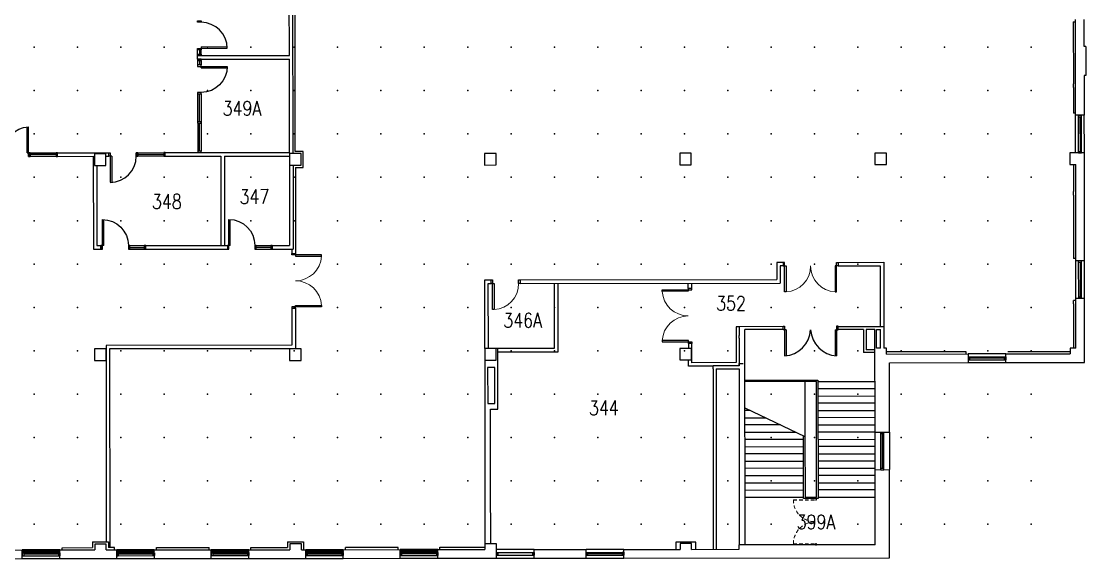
# Model space of a CAD drawing. Header units: millimetres. Extents: x 9 to 202, y 19 to 142.
# Drawn here: x 122.3 to 201.9, y 18.6 to 58.8 of the extents above; entities that cross this region are included whole.
import ezdxf
from ezdxf.enums import TextEntityAlignment as Align

# ---------------------------------------------------------------- set-up
doc = ezdxf.new("R2010")
doc.units = ezdxf.units.MM
doc.linetypes.add('DGN Style 2', pattern=[0.434976, 0.260986, -0.17399])
for name, color, linetype in [('A-DOOR', 2, 'Continuous'), ('A-FLOR-IDEN', 202, 'Continuous'), ('A-FLOR-STRS', 1, 'Continuous'), ('A-GLAZ', 5, 'Continuous'), ('A-WALL', 7, 'Continuous')]:
    doc.layers.add(name, color=color, linetype=linetype)
doc.styles.add('RomanS', font='romans.shx', dxfattribs={"width": 0.85})

# ---------------------------------------------------------------- blocks, each defined once
blk = doc.blocks.new('*U16')
blk.add_point((0, 0))
blk = doc.blocks.new('*U17')
at = {"color": 0, "linetype": 'ByBlock', "lineweight": -2, "transparency": 16777216}
for p in [(113.3895, 35.6367), (116.6292, 35.6367), (119.8689, 35.6367), (123.1086, 35.6367), (126.3483, 35.6367), (129.588, 35.6367), (132.8277, 35.6367), (136.0674, 35.6367), (139.3071, 35.6367), (142.5468, 35.6367), (145.7865, 35.6367), (149.0262, 35.6367), (152.2659, 35.6367), (155.5056, 35.6367), (158.7453, 35.6367), (161.985, 35.6367), (165.2247, 35.6367), (168.4644, 35.6367), (171.7041, 35.6367), (174.9438, 35.6367), (178.1835, 35.6367), (181.4232, 35.6367), (184.6629, 35.6367), (187.9026, 35.6367), (113.3895, 32.397), (116.6292, 32.397), (119.8689, 32.397), (123.1086, 32.397), (126.3483, 32.397), (129.588, 32.397), (132.8277, 32.397), (136.0674, 32.397), (139.3071, 32.397), (142.5468, 32.397), (145.7865, 32.397), (149.0262, 32.397), (152.2659, 32.397), (155.5056, 32.397), (158.7453, 32.397), (161.985, 32.397), (165.2247, 32.397), (168.4644, 32.397), (171.7041, 32.397), (174.9438, 32.397), (178.1835, 32.397), (181.4232, 32.397), (184.6629, 32.397), (187.9026, 32.397), (113.3895, 29.1573), (116.6292, 29.1573), (119.8689, 29.1573), (123.1086, 29.1573), (126.3483, 29.1573), (129.588, 29.1573), (132.8277, 29.1573), (136.0674, 29.1573), (139.3071, 29.1573), (142.5468, 29.1573), (145.7865, 29.1573), (149.0262, 29.1573), (152.2659, 29.1573), (155.5056, 29.1573), (158.7453, 29.1573), (161.985, 29.1573), (165.2247, 29.1573), (168.4644, 29.1573), (171.7041, 29.1573), (174.9438, 29.1573), (178.1835, 29.1573), (181.4232, 29.1573), (184.6629, 29.1573), (187.9026, 29.1573), (113.3895, 25.9176), (116.6292, 25.9176), (119.8689, 25.9176), (123.1086, 25.9176), (126.3483, 25.9176), (129.588, 25.9176), (132.8277, 25.9176), (136.0674, 25.9176), (139.3071, 25.9176), (142.5468, 25.9176), (145.7865, 25.9176), (149.0262, 25.9176), (152.2659, 25.9176), (155.5056, 25.9176), (158.7453, 25.9176), (161.985, 25.9176), (165.2247, 25.9176), (168.4644, 25.9176), (171.7041, 25.9176), (174.9438, 25.9176), (178.1835, 25.9176), (181.4232, 25.9176), (184.6629, 25.9176), (187.9026, 25.9176), (113.3895, 22.6779), (116.6292, 22.6779), (119.8689, 22.6779), (123.1086, 22.6779), (126.3483, 22.6779), (129.588, 22.6779), (132.8277, 22.6779), (136.0674, 22.6779), (139.3071, 22.6779), (142.5468, 22.6779), (145.7865, 22.6779), (149.0262, 22.6779), (152.2659, 22.6779), (155.5056, 22.6779), (158.7453, 22.6779), (161.985, 22.6779), (165.2247, 22.6779), (168.4644, 22.6779), (171.7041, 22.6779), (174.9438, 22.6779), (178.1835, 22.6779), (181.4232, 22.6779), (184.6629, 22.6779), (187.9026, 22.6779), (113.3895, 19.4382), (116.6292, 19.4382), (119.8689, 19.4382), (123.1086, 19.4382), (126.3483, 19.4382), (129.588, 19.4382), (132.8277, 19.4382), (136.0674, 19.4382), (139.3071, 19.4382), (142.5468, 19.4382), (145.7865, 19.4382), (149.0262, 19.4382), (152.2659, 19.4382), (155.5056, 19.4382), (158.7453, 19.4382), (161.985, 19.4382), (165.2247, 19.4382), (168.4644, 19.4382), (171.7041, 19.4382), (174.9438, 19.4382), (178.1835, 19.4382), (181.4232, 19.4382), (184.6629, 19.4382), (187.9026, 19.4382), (113.3895, 16.1985), (116.6292, 16.1985), (119.8689, 16.1985), (123.1086, 16.1985), (126.3483, 16.1985), (129.588, 16.1985), (132.8277, 16.1985), (136.0674, 16.1985), (139.3071, 16.1985), (142.5468, 16.1985), (145.7865, 16.1985), (149.0262, 16.1985), (152.2659, 16.1985), (155.5056, 16.1985), (158.7453, 16.1985), (161.985, 16.1985), (165.2247, 16.1985), (168.4644, 16.1985), (171.7041, 16.1985), (174.9438, 16.1985), (178.1835, 16.1985), (181.4232, 16.1985), (184.6629, 16.1985), (187.9026, 16.1985), (113.3895, 12.9588), (116.6292, 12.9588), (119.8689, 12.9588), (123.1086, 12.9588), (126.3483, 12.9588), (129.588, 12.9588), (132.8277, 12.9588), (136.0674, 12.9588), (139.3071, 12.9588), (142.5468, 12.9588), (145.7865, 12.9588), (149.0262, 12.9588), (152.2659, 12.9588), (155.5056, 12.9588), (158.7453, 12.9588), (161.985, 12.9588), (165.2247, 12.9588), (168.4644, 12.9588), (171.7041, 12.9588), (174.9438, 12.9588), (178.1835, 12.9588), (181.4232, 12.9588), (184.6629, 12.9588), (187.9026, 12.9588), (113.3895, 9.7191), (116.6292, 9.7191), (119.8689, 9.7191), (123.1086, 9.7191), (126.3483, 9.7191), (129.588, 9.7191), (132.8277, 9.7191), (136.0674, 9.7191), (139.3071, 9.7191), (142.5468, 9.7191), (145.7865, 9.7191), (149.0262, 9.7191), (152.2659, 9.7191), (155.5056, 9.7191), (158.7453, 9.7191), (161.985, 9.7191), (165.2247, 9.7191), (168.4644, 9.7191), (171.7041, 9.7191), (174.9438, 9.7191), (178.1835, 9.7191), (181.4232, 9.7191), (184.6629, 9.7191), (187.9026, 9.7191), (113.3895, 6.4794), (116.6292, 6.4794), (119.8689, 6.4794), (123.1086, 6.4794), (126.3483, 6.4794), (129.588, 6.4794), (132.8277, 6.4794), (136.0674, 6.4794), (139.3071, 6.4794), (142.5468, 6.4794), (145.7865, 6.4794), (149.0262, 6.4794), (152.2659, 6.4794), (155.5056, 6.4794), (158.7453, 6.4794), (161.985, 6.4794), (165.2247, 6.4794), (168.4644, 6.4794), (171.7041, 6.4794), (174.9438, 6.4794), (178.1835, 6.4794), (181.4232, 6.4794), (184.6629, 6.4794), (187.9026, 6.4794), (113.3895, 3.2397), (116.6292, 3.2397), (119.8689, 3.2397), (123.1086, 3.2397), (126.3483, 3.2397), (129.588, 3.2397), (132.8277, 3.2397), (136.0674, 3.2397), (139.3071, 3.2397), (142.5468, 3.2397), (145.7865, 3.2397), (149.0262, 3.2397), (152.2659, 3.2397), (155.5056, 3.2397), (158.7453, 3.2397), (161.985, 3.2397), (165.2247, 3.2397), (168.4644, 3.2397), (171.7041, 3.2397), (174.9438, 3.2397), (178.1835, 3.2397), (181.4232, 3.2397), (184.6629, 3.2397), (187.9026, 3.2397), (113.3895, 0), (116.6292, 0), (119.8689, 0), (123.1086, 0), (126.3483, 0), (129.588, 0), (132.8277, 0), (136.0674, 0), (139.3071, 0), (142.5468, 0), (145.7865, 0), (149.0262, 0), (152.2659, 0), (155.5056, 0), (158.7453, 0), (161.985, 0), (165.2247, 0), (168.4644, 0), (171.7041, 0), (174.9438, 0), (178.1835, 0), (181.4232, 0), (184.6629, 0), (187.9026, 0)]:
    blk.add_blockref('*U16', p, dxfattribs=at)

msp = doc.modelspace()

# ---------------------------------------------------------------- linework, layer by layer
at = {"layer": 'A-DOOR'}
for p, q in [((135.755, 56.847), (137.698, 56.849)), ((135.755, 56.847), (135.755, 56.739)), ((135.755, 56.739), (137.698, 56.741)), ((135.756, 55.389), (137.699, 55.391)), ((135.756, 55.281), (135.756, 55.389)), ((135.756, 55.281), (137.699, 55.283)), ((122.748, 48.937), (122.746, 50.881)), ((122.856, 48.938), (122.854, 50.881)), ((122.748, 48.937), (122.856, 48.938)), ((128.958, 48.673), (128.96, 46.73)), ((129.066, 48.673), (128.958, 48.673)), ((129.066, 48.673), (129.068, 46.73)), ((128.37, 42.004), (128.369, 43.947)), ((128.478, 42.004), (128.477, 43.947)), ((137.821, 42.012), (137.819, 43.956)), ((137.929, 42.012), (137.927, 43.956)), ((128.478, 42.004), (128.37, 42.004)), ((137.929, 42.012), (137.821, 42.012)), ((157.425, 39.169), (157.425, 39.439)), ((157.425, 39.439), (157.533, 39.439)), ((157.533, 39.169), (157.425, 39.169)), ((157.533, 39.439), (157.533, 39.169)), ((157.533, 39.169), (157.533, 39.169)), ((159.477, 39.171), (159.477, 39.441)), ((159.477, 39.441), (159.585, 39.441)), ((159.585, 39.171), (159.477, 39.171)), ((159.585, 39.441), (159.585, 39.171)), ((159.585, 39.171), (159.585, 39.171)), ((179.352, 35.706), (179.354, 33.762)), ((179.46, 35.706), (179.352, 35.706)), ((179.46, 35.706), (179.462, 33.763)), ((183.132, 35.709), (183.134, 33.766)), ((183.132, 35.709), (183.24, 35.709)), ((183.24, 35.709), (183.242, 33.766))]:
    msp.add_line(p, q, dxfattribs=at)
at = {"layer": 'A-DOOR', "linetype": 'DGN Style 2'}
for p, q in [((180.013, 23.016), (181.659, 23.018)), ((180.016, 19.722), (181.662, 19.724))]:
    msp.add_line(p, q, dxfattribs=at)
at = {"layer": 'A-DOOR', "flags": 128}
for points in [[(135.753, 58.791), (135.753, 58.683), (135.483, 58.683), (135.483, 58.791), (135.753, 58.791)], [(135.755, 56.739), (135.755, 56.631), (135.485, 56.631), (135.485, 56.739), (135.755, 56.739)], [(135.756, 55.389), (135.756, 55.497), (135.486, 55.497), (135.486, 55.389), (135.756, 55.389)], [(135.758, 53.337), (135.758, 53.445), (135.488, 53.445), (135.488, 53.337), (135.758, 53.337)], [(122.856, 48.938), (122.964, 48.938), (122.964, 48.668), (122.856, 48.668), (122.856, 48.938)], [(128.958, 48.673), (128.85, 48.673), (128.85, 48.943), (128.958, 48.943), (128.958, 48.673)], [(131.01, 48.675), (130.902, 48.675), (130.902, 48.945), (131.01, 48.945), (131.01, 48.675)], [(128.37, 42.004), (128.262, 42.004), (128.263, 41.734), (128.371, 41.734), (128.37, 42.004)], [(130.422, 42.006), (130.314, 42.005), (130.315, 41.735), (130.423, 41.736), (130.422, 42.006)], [(137.821, 42.012), (137.713, 42.012), (137.713, 41.742), (137.821, 41.742), (137.821, 42.012)], [(139.873, 42.014), (139.765, 42.014), (139.765, 41.744), (139.873, 41.744), (139.873, 42.014)], [(179.348, 40.484), (179.348, 40.747), (179.24, 40.747), (179.24, 40.484), (179.348, 40.484)], [(183.236, 40.487), (183.236, 40.751), (183.344, 40.751), (183.344, 40.487), (183.236, 40.487)], [(179.35, 38.541), (179.348, 40.484), (179.456, 40.484), (179.458, 38.541), (179.35, 38.541)], [(183.238, 38.544), (183.236, 40.487), (183.128, 40.487), (183.13, 38.544), (183.238, 38.544)], [(157.535, 37.226), (157.533, 39.169), (157.641, 39.169), (157.643, 37.226), (157.535, 37.226)], [(170.211, 38.694), (172.154, 38.696), (172.154, 38.588), (170.211, 38.586), (170.211, 38.694)], [(172.154, 38.696), (172.417, 38.696), (172.417, 38.804), (172.154, 38.804), (172.154, 38.696)], [(179.352, 35.706), (179.244, 35.706), (179.244, 35.976), (179.352, 35.976), (179.352, 35.706)], [(183.24, 35.709), (183.348, 35.709), (183.348, 35.979), (183.24, 35.979), (183.24, 35.709)], [(170.214, 34.806), (172.158, 34.808), (172.158, 34.916), (170.214, 34.914), (170.214, 34.806)], [(172.158, 34.808), (172.421, 34.809), (172.421, 34.701), (172.158, 34.7), (172.158, 34.808)]]:
    msp.add_lwpolyline(points, close=True, dxfattribs=at)
at = {"layer": 'A-DOOR', "extrusion": (0, 0, -1), "flags": 128}
for points in [[(-142.796, 41.315), (-142.533, 41.315), (-142.532, 41.423), (-142.796, 41.423), (-142.796, 41.315)], [(-144.739, 41.317), (-142.796, 41.315), (-142.796, 41.207), (-144.739, 41.209), (-144.739, 41.317)], [(-142.799, 37.427), (-142.536, 37.427), (-142.536, 37.319), (-142.8, 37.319), (-142.799, 37.427)], [(-144.743, 37.429), (-142.799, 37.427), (-142.799, 37.535), (-144.742, 37.537), (-144.743, 37.429)]]:
    msp.add_lwpolyline(points, close=True, dxfattribs=at)
at = {"layer": 'A-DOOR', "linetype": 'DGN Style 2', "flags": 128}
for points in [[(181.659, 23.018), (181.74, 23.018), (181.74, 23.099), (181.659, 23.099), (181.659, 23.018)], [(181.662, 19.643), (181.743, 19.643), (181.743, 19.724), (181.662, 19.724), (181.662, 19.643)]]:
    msp.add_lwpolyline(points, close=True, dxfattribs=at)
at = {"layer": 'A-DOOR'}
for centre, radius, start, end in [((135.755, 56.739), 1.944, 0.05281, 90.05281), ((128.958, 48.673), 1.944, 270.05281, 0.05281), ((179.21, 35.848), 2.091, 273.94776, 356.15785), ((183.382, 35.851), 2.091, 183.94776, 266.15785)]:
    msp.add_arc(centre, radius, start, end, dxfattribs=at)
at = {"layer": 'A-DOOR', "extrusion": (0, 0, -1)}
for centre, radius, start, end in [((-135.756, 55.389), 1.944, 179.94719, 269.94719), ((-122.998, 48.796), 2.091, 3.84215, 86.05224), ((-128.37, 42.004), 1.944, 89.94719, 179.94719), ((-137.821, 42.012), 1.944, 89.94719, 179.94719)]:
    msp.add_arc(centre, radius, start, end, dxfattribs=at)
at = {"layer": 'A-DOOR', "lineweight": 18, "extrusion": (0, 0, -1)}
for centre, major_axis in [((142.795, 41.289), (-1.946, -0.002)), ((183.21, 40.488), (-0.002, 1.946)), ((172.158, 34.834), (1.946, 0.002))]:
    msp.add_ellipse(centre, major_axis=major_axis, ratio=0.985612, start_param=3.184239, end_param=4.711971, dxfattribs=at)
at = {"layer": 'A-DOOR', "lineweight": 18}
for centre, major_axis in [((179.374, 40.485), (-0.002, 1.946)), ((142.799, 37.453), (-1.946, -0.002)), ((157.559, 39.17), (-0.002, 1.946)), ((172.155, 38.67), (1.946, 0.002))]:
    msp.add_ellipse(centre, major_axis=major_axis, ratio=0.985612, start_param=3.184239, end_param=4.711971, dxfattribs=at)
at = {"layer": 'A-DOOR', "linetype": 'DGN Style 2', "lineweight": 18}
msp.add_ellipse((181.66, 22.984), major_axis=(1.648, 0.002), ratio=0.978408, start_param=3.120385, end_param=4.711971, dxfattribs=at)
at = {"layer": 'A-DOOR', "linetype": 'DGN Style 2', "lineweight": 18, "extrusion": (0, 0, -1)}
msp.add_ellipse((181.663, 19.758), major_axis=(1.648, 0.002), ratio=0.978408, start_param=3.120385, end_param=4.711971, dxfattribs=at)
at = {"layer": 'A-FLOR-STRS'}
for p, q in [((180.868, 31.846), (180.872, 27.732)), ((181.84, 31.847), (186.106, 31.851)), ((186.106, 31.311), (181.84, 31.307)), ((181.841, 30.767), (186.107, 30.771)), ((186.107, 30.231), (181.841, 30.227)), ((176.388, 29.871), (180.872, 27.732)), ((176.783, 29.682), (176.388, 29.682)), ((181.842, 29.687), (186.108, 29.691)), ((176.388, 29.142), (177.913, 29.143)), ((186.108, 29.151), (181.842, 29.147)), ((179.043, 28.604), (176.389, 28.602)), ((176.389, 28.062), (180.173, 28.065)), ((181.843, 28.607), (186.109, 28.611)), ((186.109, 28.071), (181.843, 28.067)), ((180.764, 27.526), (176.39, 27.522)), ((181.844, 27.527), (186.11, 27.531)), ((176.39, 26.982), (180.764, 26.986)), ((180.765, 26.446), (176.391, 26.442)), ((186.11, 26.991), (181.844, 26.987)), ((181.845, 26.447), (186.111, 26.451)), ((176.391, 25.902), (180.765, 25.906)), ((186.111, 25.911), (181.845, 25.907)), ((180.766, 25.366), (176.392, 25.362)), ((176.392, 24.822), (180.766, 24.826)), ((181.846, 25.367), (186.112, 25.371)), ((186.112, 24.831), (181.846, 24.827)), ((176.393, 24.282), (180.767, 24.286)), ((181.847, 24.287), (186.113, 24.291)), ((176.393, 23.742), (180.767, 23.746)), ((176.394, 23.202), (180.768, 23.206)), ((186.113, 23.751), (181.847, 23.747)), ((181.848, 23.207), (186.114, 23.211))]:
    msp.add_line(p, q, dxfattribs=at)
at = {"layer": 'A-FLOR-STRS', "flags": 128}
msp.add_lwpolyline([(176.386, 31.95), (181.84, 31.955), (181.848, 23.099), (180.768, 23.098), (180.764, 27.784), (180.872, 27.732), (180.876, 23.206), (181.74, 23.207), (181.732, 31.847), (176.386, 31.842)], dxfattribs=at)
at = {"layer": 'A-GLAZ'}
for p, q in [((135.485, 56.307), (135.485, 56.631)), ((135.62, 56.631), (135.62, 56.307)), ((135.755, 56.307), (135.755, 56.631)), ((135.486, 55.821), (135.486, 55.497)), ((135.621, 55.821), (135.621, 55.497)), ((135.756, 55.821), (135.756, 55.497)), ((135.488, 53.337), (135.492, 49.057)), ((135.625, 51.251), (135.623, 53.337)), ((135.758, 53.337), (135.762, 49.057)), ((201.316, 51.629), (201.316, 51.737)), ((201.316, 51.737), (201.532, 51.737)), ((201.532, 51.629), (201.532, 51.737)), ((135.627, 49.057), (135.625, 51.143)), ((201.318, 49.037), (201.316, 51.629)), ((201.316, 51.629), (201.532, 51.629)), ((201.424, 51.629), (201.426, 49.037)), ((201.534, 49.037), (201.532, 51.629)), ((122.964, 48.938), (124.949, 48.939)), ((124.908, 48.804), (122.964, 48.803)), ((124.949, 48.669), (122.964, 48.668)), ((131.01, 48.945), (132.954, 48.947)), ((132.954, 48.812), (131.01, 48.81)), ((132.954, 48.677), (131.01, 48.675)), ((201.318, 48.929), (201.318, 49.037)), ((201.318, 49.037), (201.534, 49.037)), ((201.318, 48.929), (201.534, 48.929)), ((201.534, 48.929), (201.534, 49.037)), ((130.422, 42.006), (131.502, 42.007)), ((130.423, 41.871), (131.503, 41.872)), ((130.423, 41.736), (131.503, 41.737)), ((139.873, 42.014), (140.953, 42.015)), ((139.873, 41.879), (140.953, 41.88)), ((139.873, 41.744), (140.953, 41.745)), ((201.326, 40.775), (201.326, 40.883)), ((201.326, 40.883), (201.542, 40.883)), ((201.328, 38.183), (201.326, 40.775)), ((201.326, 40.775), (201.542, 40.775)), ((201.434, 40.775), (201.436, 38.183)), ((201.542, 40.775), (201.542, 40.883)), ((201.544, 38.183), (201.542, 40.775)), ((201.328, 38.075), (201.328, 38.183)), ((201.328, 38.183), (201.544, 38.183)), ((201.544, 38.075), (201.544, 38.183)), ((201.328, 38.075), (201.544, 38.075)), ((193.07, 33.693), (193.178, 33.693)), ((193.07, 33.693), (193.07, 33.477)), ((193.07, 33.477), (193.178, 33.477)), ((193.178, 33.693), (195.77, 33.696)), ((193.178, 33.693), (193.178, 33.477)), ((195.77, 33.588), (193.178, 33.585)), ((193.178, 33.477), (195.77, 33.48)), ((195.77, 33.696), (195.878, 33.696)), ((195.77, 33.696), (195.77, 33.48)), ((195.77, 33.48), (195.878, 33.48)), ((195.878, 33.696), (195.878, 33.48)), ((186.541, 27.963), (186.541, 28.071)), ((186.541, 28.071), (186.757, 28.071)), ((186.544, 25.371), (186.541, 27.963)), ((186.541, 27.963), (186.757, 27.963)), ((186.649, 27.963), (186.652, 25.371)), ((186.757, 27.963), (186.757, 28.071)), ((186.76, 25.371), (186.757, 27.963)), ((186.544, 25.263), (186.544, 25.371)), ((186.544, 25.371), (186.76, 25.371)), ((186.544, 25.263), (186.76, 25.263)), ((186.76, 25.263), (186.76, 25.371)), ((122.384, 19.048), (122.492, 19.048)), ((122.384, 19.048), (122.384, 18.832)), ((122.384, 18.832), (122.492, 18.832)), ((122.492, 19.048), (125.084, 19.051)), ((122.492, 19.048), (122.492, 18.832)), ((125.084, 18.943), (122.492, 18.94)), ((122.492, 18.832), (125.084, 18.835)), ((125.084, 19.051), (125.192, 19.051)), ((125.084, 19.051), (125.084, 18.835)), ((125.084, 18.835), (125.192, 18.835)), ((125.192, 19.051), (125.192, 18.835)), ((129.445, 19.055), (129.553, 19.055)), ((129.445, 19.055), (129.445, 18.839)), ((129.445, 18.839), (129.553, 18.839)), ((129.553, 19.055), (132.145, 19.057)), ((129.553, 19.055), (129.553, 18.839)), ((132.145, 18.949), (129.553, 18.947)), ((129.553, 18.839), (132.145, 18.841)), ((132.145, 19.057), (132.253, 19.057)), ((132.145, 19.057), (132.145, 18.841)), ((132.145, 18.841), (132.253, 18.841)), ((132.253, 19.057), (132.253, 18.841)), ((136.505, 19.061), (136.613, 19.061)), ((136.505, 19.061), (136.505, 18.845)), ((136.505, 18.845), (136.613, 18.845)), ((136.613, 19.061), (139.205, 19.064)), ((136.613, 19.061), (136.613, 18.845)), ((139.205, 18.956), (136.613, 18.953)), ((136.613, 18.845), (139.205, 18.848)), ((139.205, 19.064), (139.313, 19.064)), ((139.205, 19.064), (139.205, 18.848)), ((139.205, 18.848), (139.313, 18.848)), ((139.313, 19.064), (139.313, 18.848)), ((143.566, 19.068), (143.674, 19.068)), ((143.566, 19.068), (143.566, 18.852)), ((143.566, 18.852), (143.674, 18.852)), ((143.674, 19.068), (146.266, 19.07)), ((143.674, 19.068), (143.674, 18.852)), ((146.266, 18.962), (143.674, 18.96)), ((143.674, 18.852), (146.266, 18.854)), ((146.266, 19.07), (146.374, 19.07)), ((146.266, 19.07), (146.266, 18.854)), ((146.266, 18.854), (146.374, 18.854)), ((146.374, 19.07), (146.374, 18.854)), ((150.626, 19.074), (150.734, 19.074)), ((150.626, 19.074), (150.626, 18.858)), ((150.626, 18.858), (150.734, 18.858)), ((150.734, 19.074), (153.326, 19.077)), ((150.734, 19.074), (150.734, 18.858)), ((153.326, 18.969), (150.734, 18.966)), ((150.734, 18.858), (153.326, 18.861)), ((153.326, 19.077), (153.434, 19.077)), ((153.326, 19.077), (153.326, 18.861)), ((153.326, 18.861), (153.434, 18.861)), ((153.434, 19.077), (153.434, 18.861)), ((157.822, 19.081), (157.93, 19.081)), ((157.822, 19.081), (157.822, 18.865)), ((157.822, 18.865), (157.93, 18.865)), ((157.93, 19.081), (160.522, 19.083)), ((157.93, 19.081), (157.93, 18.865)), ((157.93, 18.865), (160.522, 18.867)), ((160.522, 19.083), (160.63, 19.083)), ((160.522, 19.083), (160.522, 18.867)), ((160.522, 18.867), (160.63, 18.867)), ((160.63, 19.083), (160.63, 18.867)), ((164.518, 19.087), (164.626, 19.087)), ((164.518, 19.087), (164.518, 18.871)), ((164.518, 18.871), (164.626, 18.871)), ((164.626, 19.087), (167.218, 19.089)), ((164.626, 19.087), (164.626, 18.871)), ((167.218, 18.981), (164.626, 18.979)), ((164.626, 18.871), (167.218, 18.873)), ((167.218, 19.089), (167.326, 19.09)), ((167.218, 19.089), (167.218, 18.873)), ((167.218, 18.873), (167.326, 18.874)), ((167.326, 19.09), (167.326, 18.874))]:
    msp.add_line(p, q, dxfattribs=at)
at = {"layer": 'A-GLAZ', "flags": 128}
for points in [[(135.755, 56.307), (135.755, 56.199), (135.485, 56.199), (135.485, 56.307), (135.755, 56.307)], [(135.756, 55.821), (135.756, 55.929), (135.486, 55.929), (135.486, 55.821), (135.756, 55.821)], [(135.76, 51.143), (135.76, 51.251), (135.49, 51.251), (135.49, 51.143), (135.76, 51.143)], [(122.964, 48.938), (122.856, 48.938), (122.856, 48.668), (122.964, 48.668), (122.964, 48.938)], [(125.016, 48.94), (124.908, 48.939), (124.908, 48.669), (125.016, 48.67), (125.016, 48.94)], [(130.902, 48.675), (131.01, 48.675), (131.01, 48.945), (130.902, 48.945), (130.902, 48.675)], [(133.062, 48.947), (132.954, 48.947), (132.954, 48.677), (133.062, 48.677), (133.062, 48.947)], [(135.762, 48.949), (135.762, 49.057), (135.492, 49.057), (135.492, 48.949), (135.762, 48.949)], [(130.422, 42.006), (130.314, 42.005), (130.315, 41.735), (130.423, 41.736), (130.422, 42.006)], [(131.61, 42.007), (131.502, 42.007), (131.503, 41.737), (131.611, 41.737), (131.61, 42.007)], [(139.873, 42.014), (139.765, 42.014), (139.765, 41.744), (139.873, 41.744), (139.873, 42.014)], [(141.061, 42.015), (140.953, 42.015), (140.953, 41.745), (141.061, 41.745), (141.061, 42.015)], [(122.384, 19.121), (125.192, 19.124), (125.192, 19.178), (122.384, 19.175), (122.384, 19.121)], [(129.445, 19.128), (132.253, 19.13), (132.252, 19.184), (129.444, 19.182), (129.445, 19.128)], [(136.505, 19.134), (139.313, 19.137), (139.313, 19.191), (136.505, 19.188), (136.505, 19.134)], [(143.572, 19.141), (146.38, 19.143), (146.38, 19.197), (143.572, 19.195), (143.572, 19.141)], [(150.633, 19.147), (153.441, 19.15), (153.441, 19.204), (150.633, 19.201), (150.633, 19.147)]]:
    msp.add_lwpolyline(points, close=True, dxfattribs=at)
at = {"layer": 'A-WALL'}
for p, q in [((142.343, 56.205), (142.337, 62.591)), ((142.62, 48.875), (142.607, 62.591)), ((142.789, 49.044), (142.776, 62.422)), ((201.1, 51.737), (201.093, 58.892)), ((201.743, 56.867), (201.741, 58.892)), ((200.924, 58.73), (200.929, 54.086)), ((200.924, 58.73), (201.093, 58.73)), ((201.851, 56.867), (201.743, 56.867)), ((201.851, 56.867), (201.853, 54.707)), ((135.485, 56.199), (142.343, 56.205)), ((135.486, 55.929), (135.485, 56.199)), ((135.486, 55.929), (142.344, 55.935)), ((142.35, 48.956), (142.344, 55.935)), ((201.853, 54.707), (201.745, 54.707)), ((201.745, 54.707), (201.748, 51.737)), ((200.929, 53.816), (200.929, 54.086)), ((200.929, 53.816), (200.931, 51.899)), ((201.099, 51.899), (200.931, 51.899)), ((201.748, 51.737), (201.1, 51.737)), ((201.102, 48.929), (201.1, 51.737)), ((201.75, 48.929), (201.748, 51.737)), ((125.016, 48.94), (128.85, 48.943)), ((125.016, 48.67), (125.016, 48.94)), ((125.016, 48.67), (127.689, 48.672)), ((127.689, 48.672), (127.696, 41.733)), ((128.634, 48.673), (128.85, 48.673)), ((128.85, 48.673), (128.85, 48.943)), ((133.062, 48.947), (142.35, 48.956)), ((133.062, 48.677), (133.062, 48.947)), ((133.062, 48.677), (137.22, 48.681)), ((137.22, 48.681), (137.226, 42.012)), ((137.49, 48.681), (142.35, 48.686)), ((137.49, 48.681), (137.496, 42.012)), ((201.75, 48.929), (201.102, 48.929)), ((201.758, 40.883), (201.75, 48.929)), ((127.96, 47.997), (127.965, 42.003)), ((142.351, 48.011), (142.356, 42.017)), ((142.621, 48.011), (142.627, 41.747)), ((142.79, 47.842), (142.795, 41.747)), ((200.934, 48.065), (200.936, 46.04)), ((201.11, 40.883), (201.103, 48.065)), ((200.936, 45.77), (200.936, 46.04)), ((200.936, 45.77), (200.941, 41.045)), ((127.696, 41.733), (128.263, 41.734)), ((127.965, 42.003), (128.262, 42.004)), ((128.263, 41.734), (128.262, 42.004)), ((131.61, 42.007), (137.226, 42.012)), ((131.611, 41.737), (131.61, 42.007)), ((131.611, 41.737), (137.713, 41.742)), ((137.226, 42.012), (137.713, 42.012)), ((137.713, 42.012), (137.713, 41.742)), ((141.061, 42.015), (142.356, 42.017)), ((141.061, 42.015), (141.061, 41.745)), ((141.061, 41.745), (142.627, 41.747)), ((142.532, 41.747), (142.532, 41.423)), ((142.795, 41.747), (142.796, 41.423)), ((179.24, 40.747), (178.76, 40.747)), ((178.76, 40.747), (178.762, 39.459)), ((183.344, 40.751), (186.759, 40.754)), ((186.759, 40.754), (186.764, 35.955)), ((201.109, 41.045), (200.941, 41.045)), ((201.11, 40.883), (201.758, 40.883)), ((201.112, 38.075), (201.11, 40.883)), ((201.76, 38.075), (201.758, 40.883)), ((179.24, 40.484), (179.024, 40.483)), ((179.024, 40.483), (179.025, 39.189)), ((183.344, 40.487), (186.496, 40.49)), ((186.496, 40.49), (186.5, 35.955)), ((156.939, 39.438), (157.425, 39.439)), ((156.944, 34.308), (156.939, 39.438)), ((157.209, 39.169), (157.425, 39.169)), ((157.214, 34.308), (157.209, 39.169)), ((157.425, 39.169), (157.425, 39.439)), ((159.585, 39.441), (178.762, 39.459)), ((159.585, 39.171), (179.025, 39.189)), ((162.13, 39.173), (162.134, 34.313)), ((162.393, 39.174), (162.398, 34.05)), ((172.154, 38.804), (172.154, 39.183)), ((172.417, 38.804), (172.417, 39.183)), ((200.944, 37.643), (200.944, 37.913)), ((201.112, 37.913), (200.944, 37.913)), ((200.944, 37.643), (200.947, 34.349)), ((201.116, 34.349), (201.112, 38.075)), ((201.112, 38.075), (201.76, 38.075)), ((201.765, 33.269), (201.76, 38.075)), ((142.536, 37.319), (142.539, 34.558)), ((142.8, 37.319), (142.802, 34.295)), ((179.244, 35.949), (175.95, 35.945)), ((175.95, 35.945), (175.951, 35.297)), ((183.348, 35.952), (186.764, 35.955)), ((186.764, 35.955), (186.765, 34.335)), ((175.951, 35.081), (175.951, 35.297)), ((175.951, 35.081), (175.953, 33.029)), ((179.244, 35.733), (176.382, 35.73)), ((176.397, 19.638), (176.382, 35.73)), ((185.252, 35.738), (183.348, 35.736)), ((185.252, 35.738), (185.253, 34.024)), ((186.102, 35.739), (185.454, 35.738)), ((185.454, 35.738), (185.456, 34.226)), ((186.109, 28.071), (186.102, 35.739)), ((186.212, 34.335), (186.21, 35.739)), ((186.21, 35.739), (186.521, 35.739)), ((186.522, 34.335), (186.521, 35.739)), ((142.539, 34.558), (128.647, 34.545)), ((128.647, 34.545), (128.661, 19.871)), ((142.802, 34.295), (128.911, 34.282)), ((128.911, 34.282), (128.924, 19.439)), ((157.916, 34.309), (157.808, 34.309)), ((162.134, 34.313), (157.916, 34.309)), ((157.919, 30.205), (157.916, 34.309)), ((172.158, 34.7), (172.158, 34.322)), ((186.104, 34.227), (185.456, 34.226)), ((156.944, 33.444), (156.957, 19.728)), ((162.398, 34.05), (157.916, 34.046)), ((186.104, 34.024), (185.253, 34.024)), ((192.908, 34.078), (186.968, 34.072)), ((186.968, 33.904), (193.07, 33.909)), ((192.908, 33.909), (192.908, 34.078)), ((195.878, 33.912), (193.07, 33.909)), ((193.07, 33.909), (193.071, 33.261)), ((195.878, 33.912), (200.684, 33.916)), ((195.879, 33.264), (195.878, 33.912)), ((196.04, 34.081), (200.684, 34.085)), ((175.953, 33.029), (174.009, 33.028)), ((174.009, 32.804), (174.009, 33.028)), ((174.009, 32.804), (174.014, 26.98)), ((174.225, 32.806), (175.953, 32.806)), ((174.225, 32.805), (174.237, 19.312)), ((175.953, 32.806), (175.965, 19.637)), ((187.185, 33.256), (193.071, 33.261)), ((187.189, 28.072), (187.185, 33.256)), ((193.071, 33.261), (195.879, 33.264)), ((195.879, 33.264), (201.765, 33.269)), ((157.38, 29.772), (157.92, 29.773)), ((157.384, 24.804), (157.38, 29.772)), ((157.92, 29.773), (157.919, 30.205)), ((186.109, 28.071), (187.189, 28.072)), ((186.112, 25.263), (186.109, 28.071)), ((187.189, 28.072), (187.192, 25.264)), ((174.014, 26.98), (174.015, 26.764)), ((174.015, 26.764), (174.016, 25.468)), ((174.016, 25.468), (174.016, 25.252)), ((157.385, 24.372), (157.384, 24.804)), ((174.016, 25.252), (174.021, 19.312)), ((186.112, 25.263), (187.192, 25.264)), ((186.117, 19.647), (186.112, 25.263)), ((187.198, 18.676), (187.192, 25.264)), ((157.389, 19.728), (157.385, 24.372)), ((118.131, 19.26), (122.384, 19.264)), ((125.192, 19.267), (122.384, 19.264)), ((122.385, 18.616), (122.384, 19.264)), ((125.192, 19.267), (127.797, 19.269)), ((125.193, 18.619), (125.192, 19.267)), ((125.354, 19.436), (127.628, 19.438)), ((125.354, 19.267), (125.354, 19.436)), ((127.628, 19.87), (128.83, 19.871)), ((127.628, 19.87), (127.628, 19.438)), ((128.661, 19.27), (129.444, 19.271)), ((128.83, 19.871), (128.83, 19.439)), ((129.282, 19.439), (128.83, 19.439)), ((129.282, 19.27), (129.282, 19.439)), ((132.252, 19.273), (129.444, 19.271)), ((129.445, 18.623), (129.444, 19.271)), ((132.252, 19.273), (136.505, 19.277)), ((132.253, 18.625), (132.252, 19.273)), ((132.414, 19.442), (136.343, 19.446)), ((132.414, 19.273), (132.414, 19.442)), ((136.343, 19.277), (136.343, 19.446)), ((139.313, 19.28), (136.505, 19.277)), ((136.505, 18.629), (136.505, 19.277)), ((139.313, 19.28), (142.377, 19.283)), ((139.313, 18.632), (139.313, 19.28)), ((139.475, 19.449), (142.208, 19.451)), ((139.475, 19.28), (139.475, 19.449)), ((142.208, 19.883), (143.41, 19.884)), ((142.208, 19.883), (142.208, 19.451)), ((143.241, 19.283), (143.565, 19.284)), ((143.41, 19.884), (143.41, 19.283)), ((146.373, 19.286), (143.565, 19.284)), ((143.566, 18.636), (143.565, 19.284)), ((146.373, 19.286), (150.626, 19.29)), ((146.374, 18.638), (146.373, 19.286)), ((150.464, 19.459), (146.535, 19.455)), ((146.535, 19.286), (146.535, 19.455)), ((150.464, 19.29), (150.464, 19.459)), ((153.434, 19.293), (150.626, 19.29)), ((150.626, 18.642), (150.626, 19.29)), ((153.434, 19.293), (156.957, 19.296)), ((153.434, 18.645), (153.434, 19.293)), ((153.596, 19.462), (156.957, 19.465)), ((153.596, 19.293), (153.596, 19.462)), ((160.629, 19.299), (157.821, 19.297)), ((157.822, 18.649), (157.821, 19.297)), ((160.629, 19.299), (164.517, 19.303)), ((160.63, 18.651), (160.629, 19.299)), ((167.325, 19.306), (164.517, 19.303)), ((164.518, 18.655), (164.517, 19.303)), ((167.325, 19.306), (171.537, 19.309)), ((167.326, 18.658), (167.325, 19.306)), ((172.725, 19.851), (171.213, 19.849)), ((171.213, 19.849), (171.213, 19.309)), ((172.401, 19.31), (175.965, 19.313)), ((172.725, 19.311), (172.725, 19.851)), ((186.117, 19.647), (175.965, 19.637)), ((175.965, 19.313), (175.965, 19.637)), ((118.132, 18.612), (122.385, 18.616)), ((122.385, 18.616), (125.193, 18.619)), ((125.193, 18.619), (129.445, 18.623)), ((129.445, 18.623), (132.253, 18.625)), ((132.253, 18.625), (136.505, 18.629)), ((136.505, 18.629), (139.313, 18.632)), ((139.313, 18.632), (143.566, 18.636)), ((143.566, 18.636), (146.374, 18.638)), ((146.374, 18.638), (150.626, 18.642)), ((150.626, 18.642), (153.434, 18.645)), ((153.434, 18.645), (157.822, 18.649)), ((157.822, 18.649), (160.63, 18.651)), ((160.63, 18.651), (164.518, 18.655)), ((164.518, 18.655), (167.326, 18.658)), ((167.326, 18.658), (187.198, 18.676))]:
    msp.add_line(p, q, dxfattribs=at)
at = {"layer": 'A-WALL', "flags": 128}
for points in [[(127.771, 47.997), (128.635, 47.998), (128.634, 48.862), (127.77, 48.861), (127.771, 47.997)], [(142.351, 48.011), (143.215, 48.011), (143.214, 48.875), (142.35, 48.875), (142.351, 48.011)], [(156.931, 48.024), (157.795, 48.025), (157.794, 48.889), (156.93, 48.888), (156.931, 48.024)], [(171.511, 48.037), (172.375, 48.038), (172.374, 48.902), (171.51, 48.901), (171.511, 48.037)], [(186.091, 48.051), (186.955, 48.052), (186.954, 48.916), (186.09, 48.915), (186.091, 48.051)], [(127.784, 33.417), (128.648, 33.418), (128.648, 34.282), (127.784, 34.281), (127.784, 33.417)], [(142.364, 33.431), (143.228, 33.431), (143.228, 34.295), (142.364, 34.295), (142.364, 33.431)], [(156.944, 33.444), (157.808, 33.445), (157.808, 34.309), (156.944, 34.308), (156.944, 33.444)], [(171.524, 33.457), (172.388, 33.458), (172.388, 34.322), (171.524, 34.321), (171.524, 33.457)], [(157.163, 30.204), (157.703, 30.205), (157.701, 32.905), (157.161, 32.904), (157.163, 30.204)]]:
    msp.add_lwpolyline(points, close=True, dxfattribs=at)
for points in [[(142.79, 47.842), (143.384, 47.843), (143.383, 49.044), (142.789, 49.044)], [(201.102, 48.929), (200.67, 48.928), (200.671, 48.064), (201.103, 48.065)], [(175.95, 35.945), (175.721, 35.945), (175.723, 33.259)], [(172.422, 33.256), (172.421, 34.701)], [(186.522, 34.335), (186.212, 34.335)], [(186.968, 33.904), (186.968, 33.904), (186.968, 33.904), (186.968, 34.336), (186.765, 34.335)], [(201.116, 34.349), (200.684, 34.348), (200.684, 33.916)], [(174.009, 32.994), (172.159, 32.992), (172.159, 33.458)], [(175.723, 33.259), (172.422, 33.256)], [(175.953, 33.029), (175.953, 33.198), (176.263, 33.199)], [(128.661, 19.27), (128.661, 19.702), (127.797, 19.701), (127.797, 19.269)], [(143.241, 19.283), (143.241, 19.715), (142.377, 19.715), (142.377, 19.283)], [(157.821, 19.297), (157.821, 19.729), (156.957, 19.728), (156.957, 19.296)], [(172.401, 19.31), (172.401, 19.742), (171.537, 19.741), (171.537, 19.309)]]:
    msp.add_lwpolyline(points, dxfattribs=at)

# ---------------------------------------------------------------- block references
msp.add_blockref('*U17', (9.881, 21.187))

# ---------------------------------------------------------------- texts
at = {"layer": 'A-FLOR-IDEN', "style": 'RomanS', "width": 0.8}
for s, p in [('349A', (138.8, 51.717)), ('347', (139.732, 45.126)), ('348', (133.185, 44.759)), ('352', (175.345, 37.155)), ('346A', (159.776, 35.887)), ('344', (165.845, 29.339)), ('399A', (181.702, 20.814))]:
    msp.add_text(s, height=1.08, rotation=0.05281, dxfattribs=at).set_placement(p, align=Align.CENTER)

doc.saveas('drawing.dxf')
